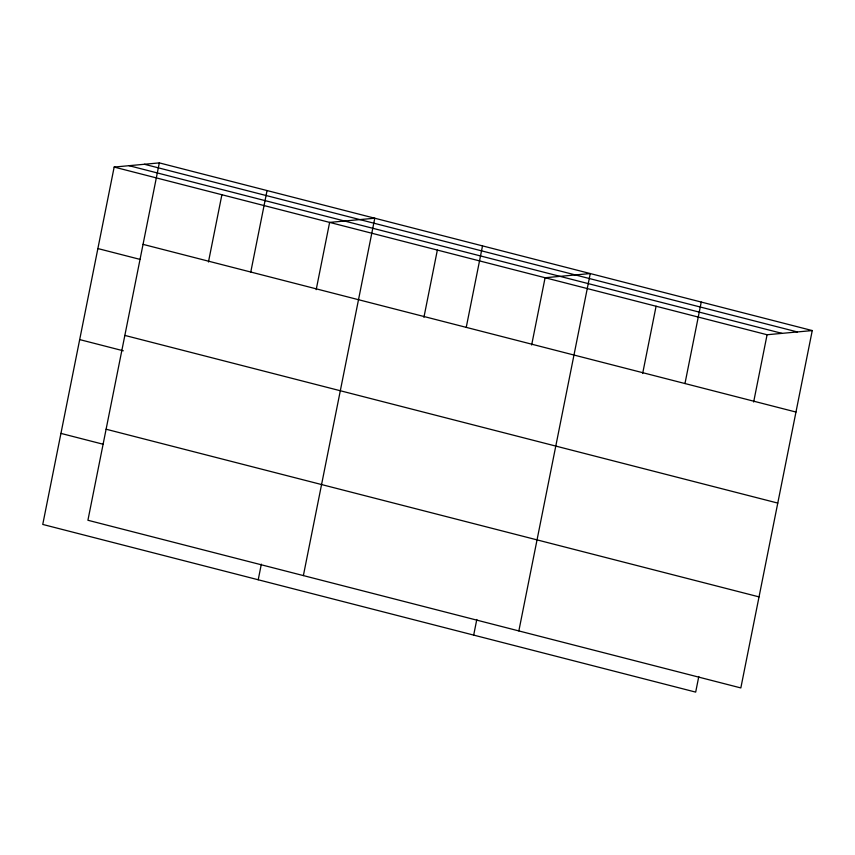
<?xml version="1.0" encoding="UTF-8"?>
<svg xmlns="http://www.w3.org/2000/svg" width="855" height="855" viewBox="0 0 855 855"><rect width="100%" height="100%" fill="white"/><g stroke="black" fill="none" stroke-linecap="round" stroke-linejoin="round"><path stroke-width="1.28" d="M159.319 162.888L87.915 520.257L740.836 687.933L812.25 330.564L159.319 162.888L114.164 167.067L42.75 524.436L695.681 692.112L698.792 676.508M208.449 261.993L221.894 194.737M250.772 272.04L267.059 190.558M258.221 579.776L261.331 564.161M316.19 289.663L329.624 222.407L374.789 218.217L303.375 575.586M423.92 317.323L437.354 250.066M466.242 327.369L482.519 245.887M473.681 635.105L476.801 619.49M531.65 344.993L545.095 277.736L590.26 273.557L518.846 630.926M642.65 373.496L656.084 306.24M684.973 383.542L701.25 302.061M753.65 402L767.085 334.743L812.25 330.564M144.42 164.267L797.341 331.943M129.062 165.688L781.994 333.365M114.164 167.067L767.085 334.743M143.042 244.37L795.973 412.046M97.876 248.559L140.199 259.428M124.851 335.416L777.772 503.082M79.686 339.595L123.291 350.796M106.106 429.221L759.037 596.886M60.94 433.399L103.263 444.269"/></g></svg>
